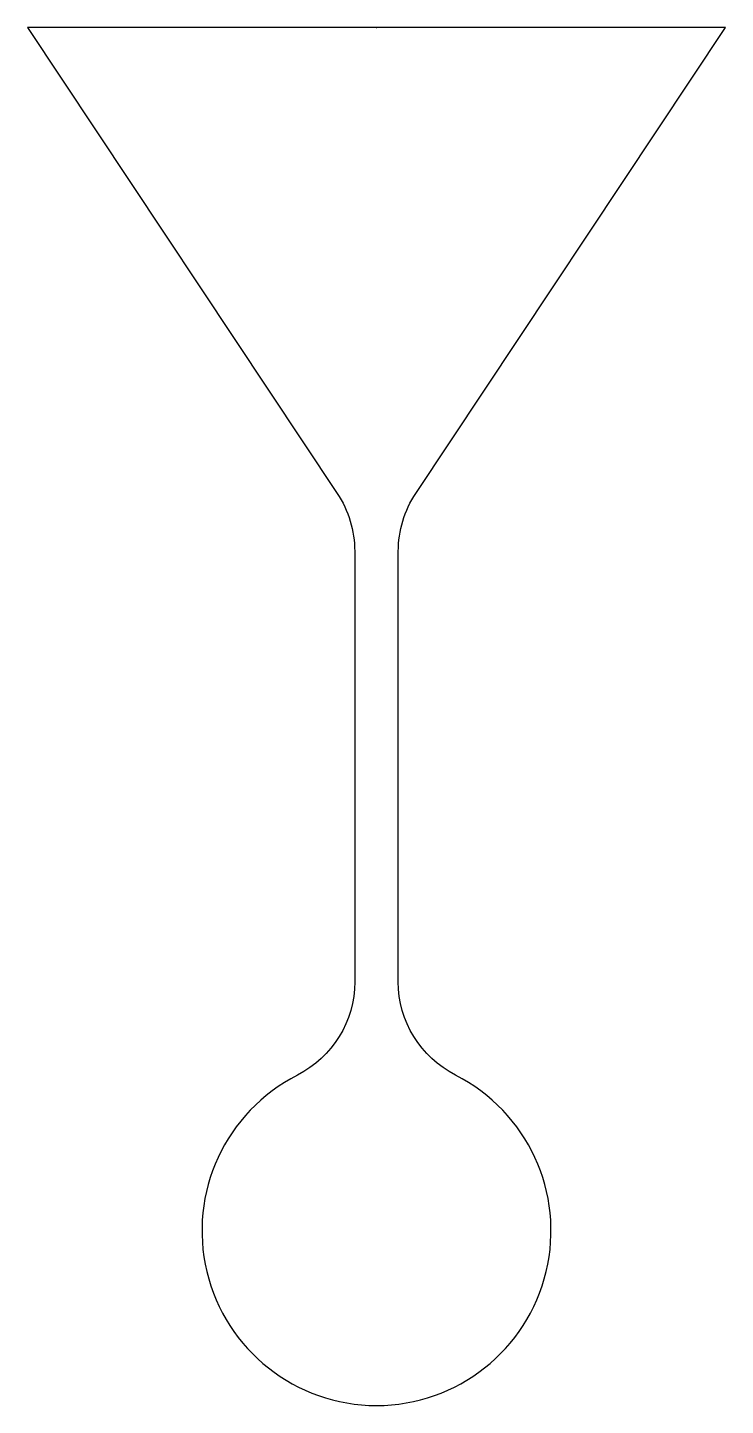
# Model space of a CAD drawing. Header units: millimetres. Extents: x -10 to 10, y -39.5 to 0.
import ezdxf

# ---------------------------------------------------------------- set-up
doc = ezdxf.new("R2010")
doc.units = ezdxf.units.MM
doc.layers.get('0').update_dxf_attribs({"linetype": 'CONTINUOUS'})

msp = doc.modelspace()

# ---------------------------------------------------------------- linework, layer by layer
msp.add_lwpolyline([(-2.266, -30, 4.174228), (2.266, -30, -0.282291), (0.625, -27.326), (0.625, -15, -0.147811), (1.127, -13.338), (10, 0), (-10, 0), (-1.127, -13.338, -0.147811), (-0.625, -15), (-0.625, -27.326, -0.282291)], format="xyb", close=True)
msp.add_point((0, 0))

doc.saveas('drawing.dxf')
